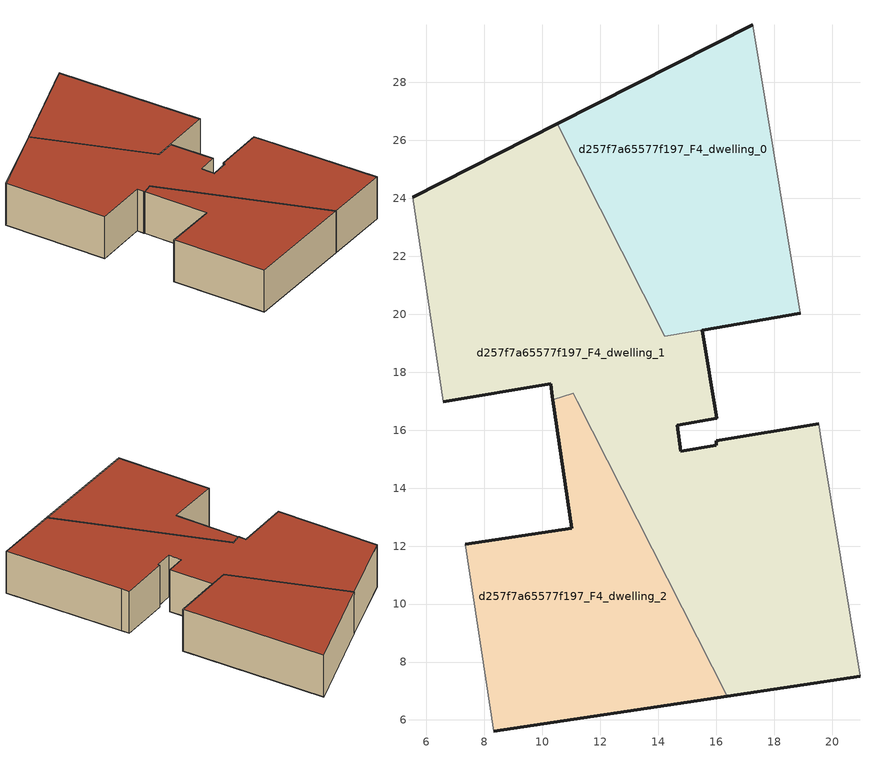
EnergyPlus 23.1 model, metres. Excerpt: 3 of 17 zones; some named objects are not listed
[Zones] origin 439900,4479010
d257f7a65577f197_F4_dwelling_0
 floor to d257f7a65577f197_F3_dwelling_0 (EU_floor_Construction): 18.91,20.03 17.26,30 10.51,26.57 14.23,19.24 z12
 wall outside (EU_wall_Construction): 10.51,26.57 17.26,30 z12:15
 wall adiabatic (EU_wall_Construction): 17.26,30 18.91,20.03 z12:15
 wall to d257f7a65577f197_F4_dwelling_1 (EU_wall_Construction): 18.91,20.03 14.23,19.24 10.51,26.57 z12:15
 roof outside (EU_roof_Construction): 17.26,30 18.91,20.03 14.23,19.24 10.51,26.57 z15
d257f7a65577f197_F4_dwelling_1
 floor to d257f7a65577f197_F3_dwelling_1 (EU_floor_Construction): 20.97,7.51 19.62,15.66 19.53,16.23 16.01,15.64 16.01,15.49 14.78,15.28 14.66,16.18 16.02,16.42 15.53,19.46 18.91,20.03 14.23,19.24 10.51,26.57 5.52,24.04 6.58,16.97 10.29,17.6 10.35,17.16 10.37,17.06 11.07,17.28 16.38,6.82 z12
 wall outside (EU_wall_Construction): 5.52,24.04 10.51,26.57 / 18.91,20.03 15.53,19.46 16.02,16.42 14.66,16.18 14.78,15.28 16.01,15.49 16.01,15.64 19.53,16.23 / 20.97,7.51 16.38,6.82 / 10.37,17.06 10.35,17.16 10.29,17.6 6.58,16.97 z12:15
 wall adiabatic (EU_wall_Construction): 6.58,16.97 5.52,24.04 / 19.53,16.23 19.62,15.66 20.97,7.51 z12:15
 wall to d257f7a65577f197_F4_dwelling_2 (EU_wall_Construction): 16.38,6.82 11.21,17 11.17,17.07 11.07,17.28 10.37,17.06 z12:15
 roof outside (EU_roof_Construction): 18.91,20.03 15.53,19.46 16.02,16.42 14.66,16.18 14.78,15.28 16.01,15.49 16.01,15.64 19.53,16.23 19.62,15.66 20.97,7.51 16.38,6.82 11.07,17.28 10.37,17.06 10.35,17.16 10.29,17.6 6.58,16.97 5.52,24.04 10.51,26.57 14.23,19.24 z15
d257f7a65577f197_F4_dwelling_2
 floor to d257f7a65577f197_F3_dwelling_2 (EU_floor_Construction): 16.38,6.82 11.21,17 11.17,17.07 11.07,17.28 10.37,17.06 11.02,12.61 7.34,12.06 8.33,5.6 z12
 wall outside (EU_wall_Construction): 16.38,6.82 8.33,5.6 / 7.34,12.06 11.02,12.61 10.37,17.06 z12:15
 wall adiabatic (EU_wall_Construction): 8.33,5.6 7.34,12.06 z12:15
 roof outside (EU_roof_Construction): 11.21,17 16.38,6.82 8.33,5.6 7.34,12.06 11.02,12.61 10.37,17.06 11.07,17.28 11.17,17.07 z15
[Building]
EU S2 Campaign: North Axis=0; Terrain=City; Solar Distribution=FullExterior
[Site:Location]
Madrid: Latitude=40.5; Longitude=-3.5; Time Zone=1; Elevation=609
[SizingPeriod:WeatherFileDays]
AnnualSizingPeriod: Begin Month=1; Begin Day of Month=1; End Month=12; End Day of Month=31; Day of Week for Start Day=Monday; Use Weather File Daylight Saving Period=No; Use Weather File Rain and Snow Indicators=No
[MATERIAL]
EU_InternalMass_Material: Roughness=MediumRough; Thickness=0.1; Conductivity=1; Density=1800; Specific Heat=900; Thermal Absorptance=0.9; Solar Absorptance=0.7; Visible Absorptance=0.7
[MATERIAL:NOMASS] Roughness=MediumRough; Thermal Absorptance=0.9; Solar Absorptance=0.7; Visible Absorptance=0.7
Name | Thermal Resistance
EU_wall_NoMass; EU_roof_NoMass | 2.16768
EU_floor_NoMass | 1.14339
[CONSTRUCTION]
EU_wall_Construction: EU_wall_NoMass
EU_roof_Construction: EU_roof_NoMass
EU_floor_Construction: EU_floor_NoMass
EU_InternalMass_Construction: EU_InternalMass_Material
[ZONE] Type=1; Multiplier=1; Ceiling Height=autocalculate; Floor Area=autocalculate; Part of Total Floor Area=Yes
Name | Volume
d257f7a65577f197_F4_dwelling_0 | 165.312
d257f7a65577f197_F4_dwelling_1 | 363.488
d257f7a65577f197_F4_dwelling_2 | 158.953
[INTERNALMASS] Construction=EU_InternalMass_Construction
Name | Zone or ZoneList | Surface Area
d257f7a65577f197_F4_dwelling_0_EU_InternalMass | d257f7a65577f197_F4_dwelling_0 | 55.1023
d257f7a65577f197_F4_dwelling_1_EU_InternalMass | d257f7a65577f197_F4_dwelling_1 | 121.158
d257f7a65577f197_F4_dwelling_2_EU_InternalMass | d257f7a65577f197_F4_dwelling_2 | 52.9842
[OTHEREQUIPMENT] Fuel Type=Electricity; Design Level Calculation Method=Watts/Area; Power per Zone Floor Area=1; Fraction Latent=0; Fraction Radiant=0; Fraction Lost=0; Carbon Dioxide Generation Rate=0; EndUse Subcategory=EU_Step8_InternalGains
Name | Zone or ZoneList or Space or SpaceList | Schedule
EU_Step8_InternalGain_d257f7a65577f197_F4_dwelling_0_f000 | d257f7a65577f197_F4_dwelling_0 | EU_Step8_GainSchedule_d257f7a65577f197_F4_dwelling_0_f000
EU_Step8_InternalGain_d257f7a65577f197_F4_dwelling_1_f000 | d257f7a65577f197_F4_dwelling_1 | EU_Step8_GainSchedule_d257f7a65577f197_F4_dwelling_1_f000
EU_Step8_InternalGain_d257f7a65577f197_F4_dwelling_2_f000 | d257f7a65577f197_F4_dwelling_2 | EU_Step8_GainSchedule_d257f7a65577f197_F4_dwelling_2_f000
[ZONEVENTILATION:DESIGNFLOWRATE] Schedule=EU_AlwaysOn; Design Flow Rate Calculation Method=AirChanges/Hour; Air Changes per Hour=0.480546; Ventilation Type=Natural; Fan Pressure Rise=0; Fan Total Efficiency=1; Constant Term Coefficient=1; Temperature Term Coefficient=0; Velocity Term Coefficient=0; Velocity Squared Term Coefficient=0; Minimum Indoor Temperature=-100; Maximum Indoor Temperature=100; Delta Temperature=-100; Minimum Outdoor Temperature=-100; Maximum Outdoor Temperature=100; Maximum Wind Speed=40
Name | Zone or ZoneList or Space or SpaceList
EU_ConstantAir_d257f7a65577f197_F4_dwelling_0 | d257f7a65577f197_F4_dwelling_0
EU_ConstantAir_d257f7a65577f197_F4_dwelling_1 | d257f7a65577f197_F4_dwelling_1
EU_ConstantAir_d257f7a65577f197_F4_dwelling_2 | d257f7a65577f197_F4_dwelling_2
[HVACTEMPLATE:ZONE:IDEALLOADSAIRSYSTEM] System Availability Schedule=EU_AlwaysOn; Maximum Heating Supply Air Temperature=50; Minimum Cooling Supply Air Temperature=13; Maximum Heating Supply Air Humidity Ratio=0.0156; Minimum Cooling Supply Air Humidity Ratio=0.0077; Heating Limit=NoLimit; Cooling Limit=NoLimit; Heating Availability Schedule=EU_AlwaysOn; Cooling Availability Schedule=EU_CoolingOff; Dehumidification Control Type=ConstantSensibleHeatRatio; Cooling Sensible Heat Ratio=0.7; Dehumidification Setpoint=60; Humidification Control Type=None; Humidification Setpoint=30; Outdoor Air Method=None; Outdoor Air Flow Rate per Person=0.00944; Outdoor Air Flow Rate per Zone Floor Area=0; Outdoor Air Flow Rate per Zone=0; Demand Controlled Ventilation Type=None; Outdoor Air Economizer Type=NoEconomizer; Heat Recovery Type=None; Sensible Heat Recovery Effectiveness=0.7; Latent Heat Recovery Effectiveness=0.65
Name | Template Thermostat
d257f7a65577f197_F4_dwelling_0 | EU_HeatOnly_d257f7a65577f197_F4_dwelling_0
d257f7a65577f197_F4_dwelling_1 | EU_HeatOnly_d257f7a65577f197_F4_dwelling_1
d257f7a65577f197_F4_dwelling_2 | EU_HeatOnly_d257f7a65577f197_F4_dwelling_2
[SIZING:ZONE] Zone Cooling Design Supply Air Temperature Input Method=SupplyAirTemperature; Zone Cooling Design Supply Air Temperature=13; Zone Heating Design Supply Air Temperature Input Method=SupplyAirTemperature; Zone Heating Design Supply Air Temperature=50; Zone Cooling Design Supply Air Humidity Ratio=0.008; Zone Heating Design Supply Air Humidity Ratio=0.008; Cooling Design Air Flow Method=DesignDay; Cooling Design Air Flow Rate=0; Cooling Minimum Air Flow per Zone Floor Area=0.000762; Cooling Minimum Air Flow=0; Cooling Minimum Air Flow Fraction=0.2; Heating Design Air Flow Method=DesignDay; Heating Design Air Flow Rate=0; Heating Maximum Air Flow per Zone Floor Area=0.002032; Heating Maximum Air Flow=0.141576; Heating Maximum Air Flow Fraction=0.3; Account for Dedicated Outdoor Air System=No; Dedicated Outdoor Air System Control Strategy=NeutralSupplyAir; Dedicated Outdoor Air Low Setpoint Temperature for Design=autosize; Dedicated Outdoor Air High Setpoint Temperature for Design=autosize; Zone Load Sizing Method=Sensible Load Only No Latent Load; Zone Latent Cooling Design Supply Air Humidity Ratio Input Method=HumidityRatioDifference; Zone Cooling Design Supply Air Humidity Ratio Difference=0.005; Zone Latent Heating Design Supply Air Humidity Ratio Input Method=HumidityRatioDifference; Zone Humidification Design Supply Air Humidity Ratio Difference=0.005
d257f7a65577f197_F4_dwelling_0; d257f7a65577f197_F4_dwelling_1; d257f7a65577f197_F4_dwelling_2
[SCHEDULE:CONSTANT]
Name | Hourly Value
EU_AlwaysOn | 1
EU_CoolingOff | 0
[SCHEDULE:FILE] Column Number=1; Rows to Skip at Top=0; Number of Hours of Data=8760; Column Separator=Comma; Interpolate to Timestep=No; Minutes per Item=60; Adjust Schedule for Daylight Savings=Yes
Name | File
EU_Step8_GainSchedule_d257f7a65577f197_F4_dwelling_0_f000 | ../../schedules/d257f7a65577f197/d257f7a65577f197_F4_dwelling_0_f000_gain.csv
EU_Step8_GainSchedule_d257f7a65577f197_F4_dwelling_1_f000 | ../../schedules/d257f7a65577f197/d257f7a65577f197_F4_dwelling_1_f000_gain.csv
EU_Step8_GainSchedule_d257f7a65577f197_F4_dwelling_2_f000 | ../../schedules/d257f7a65577f197/d257f7a65577f197_F4_dwelling_2_f000_gain.csv
